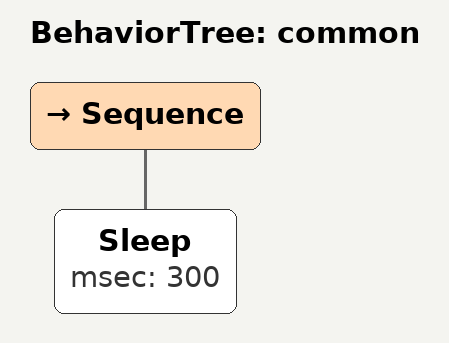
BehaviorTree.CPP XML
<?xml version="1.0" encoding="UTF-8"?>
<root BTCPP_format="4"><BehaviorTree ID="common"><Sequence><Sleep msec="300" /></Sequence></BehaviorTree></root>
